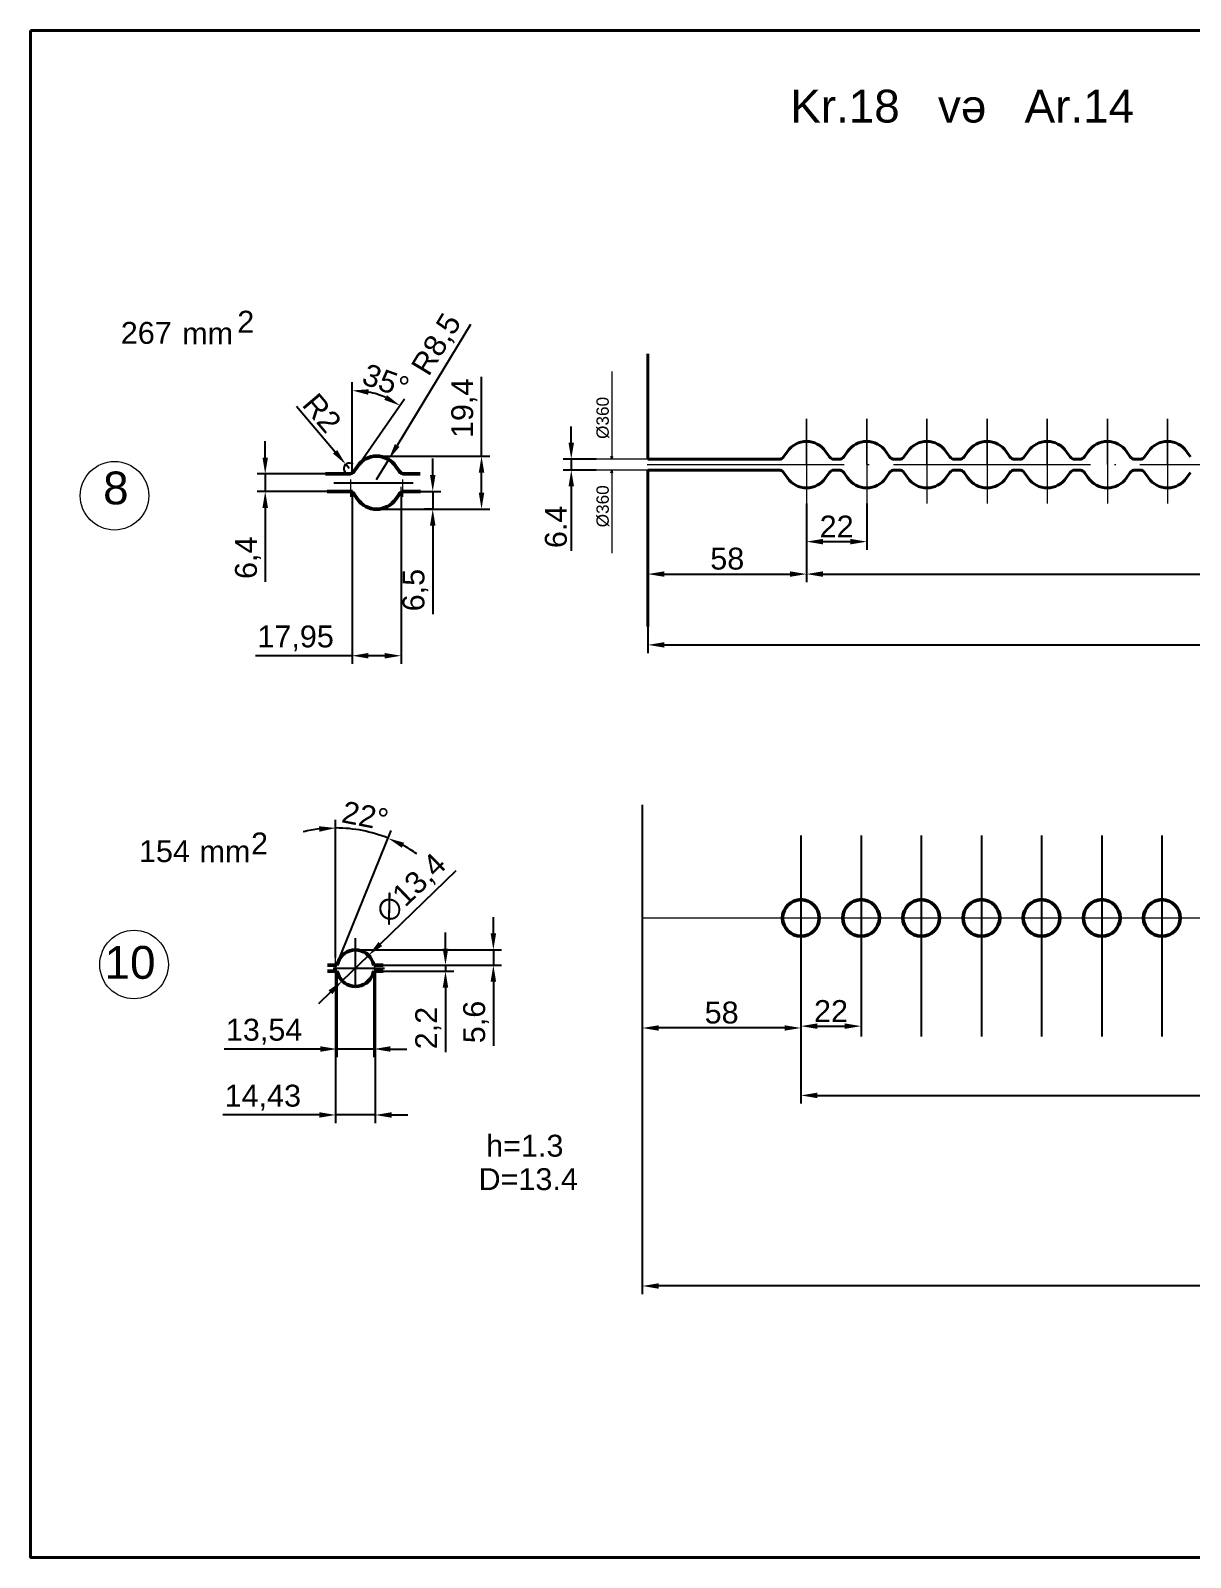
# Model space of a CAD drawing. Header units: millimetres. Extents: x -954 to 34898, y -2134 to 12006.
# Drawn here: x 7835 to 8259, y -1469 to -911 of the extents above; entities that cross this region are included whole.
import ezdxf

# ---------------------------------------------------------------- set-up
doc = ezdxf.new("R2010")
doc.units = ezdxf.units.MM
doc.header["$LTSCALE"] = 3
doc.linetypes.add('ACAD_ISO04W100', pattern=[30, 24, -3, 0, -3])
for name, color, linetype, lineweight in [('Quota', 3, 'Continuous', 40), ('контурная', 7, 'Continuous', 50), ('осевые', 1, 'ACAD_ISO04W100', 25), ('тонкая', 7, 'Continuous', 20), ('тонкий', 7, 'Continuous', 20)]:
    doc.layers.add(name, color=color, linetype=linetype, lineweight=lineweight)
doc.layers.add('осевая', color=4, linetype='Continuous')
doc.styles.add('s1v4', font='arial.ttf', dxfattribs={"height": 4})
doc.styles.add('s2v4', font='arial.ttf', dxfattribs={"height": 8})
doc.styles.get("Standard").update_dxf_attribs({"font": 'arial.ttf'})
doc.dimstyles.new('s2v4', dxfattribs={"dimtxt": 8, "dimasz": 6, "dimexe": 3, "dimexo": 0, "dimgap": 1.5, "dimtad": 1, "dimtxsty": 'Standard', "dimcen": 2.5, "dimadec": 0, "dimazin": 0, "dimtfac": 1, "dimtmove": 0, "dimatfit": 3, "dimfxl": 1, "dimarcsym": 0})

# ---------------------------------------------------------------- blocks, each defined once
blk = doc.blocks.new('*D1468')
at = {"layer": 'Defpoints', "color": 0, "transparency": 16777216}
for p in [(8058.33, -1193.94), (8658.33, -1235.36), (8058.33, -1369.93)]:
    blk.add_point(p, dxfattribs=at)
at = {"layer": 'тонкая', "color": 0, "lineweight": -2, "transparency": 16777216}
for p, q in [((8058.33, -1193.94), (8058.33, -1372.93)), ((8658.33, -1235.36), (8658.33, -1372.93)), ((8652.33, -1369.93), (8064.33, -1369.93))]:
    blk.add_line(p, q, dxfattribs=at)
at = {"layer": 'тонкая', "color": 0, "transparency": 16777216}
for points in [[(8064.33, -1368.93), (8064.33, -1370.93), (8058.33, -1369.93)], [(8652.33, -1368.93), (8652.33, -1370.93), (8658.33, -1369.93)]]:
    blk.add_solid(points, dxfattribs=at)
at = {"layer": 'тонкая', "color": 0, "transparency": 16777216, "insert": (8358.33, -1364.34), "char_height": 8, "attachment_point": 5}
blk.add_mtext('600', dxfattribs=at)
blk = doc.blocks.new('*D1469')
at = {"layer": 'Defpoints', "color": 0, "transparency": 16777216}
for p in [(7953.4, -1247.01), (7963.54, -1252.61), (8003.87, -1252.61)]:
    blk.add_point(p, dxfattribs=at)
at = {"layer": 'тонкий', "color": 0, "lineweight": -2, "transparency": 16777216}
for p, q in [((8003.87, -1241.01), (8003.87, -1235.01)), ((7953.4, -1247.01), (8006.87, -1247.01)), ((8003.87, -1247.01), (8003.87, -1252.61)), ((7963.54, -1252.61), (8006.87, -1252.61)), ((8003.87, -1258.61), (8003.87, -1282.17))]:
    blk.add_line(p, q, dxfattribs=at)
at = {"layer": 'тонкий', "color": 0, "transparency": 16777216}
for points in [[(8002.87, -1241.01), (8004.87, -1241.01), (8003.87, -1247.01)], [(8002.87, -1258.61), (8004.87, -1258.61), (8003.87, -1252.61)]]:
    blk.add_solid(points, dxfattribs=at)
at = {"layer": 'тонкий', "color": 0, "transparency": 16777216, "insert": (7997.57, -1273.39), "char_height": 8, "attachment_point": 5, "rotation": 90}
blk.add_mtext('5,6', dxfattribs=at)
blk = doc.blocks.new('*D1470')
at = {"layer": 'Defpoints', "color": 0, "transparency": 16777216}
for p in [(7963.54, -1252.61), (7963.54, -1254.81), (7986.36, -1254.81)]:
    blk.add_point(p, dxfattribs=at)
at = {"layer": 'тонкий', "color": 0, "lineweight": -2, "transparency": 16777216}
for p, q in [((7986.36, -1246.61), (7986.36, -1240.61)), ((7963.54, -1252.61), (7989.36, -1252.61)), ((7963.54, -1254.81), (7989.36, -1254.81)), ((7986.36, -1252.61), (7986.36, -1254.81)), ((7986.36, -1260.81), (7986.36, -1284.43))]:
    blk.add_line(p, q, dxfattribs=at)
at = {"layer": 'тонкий', "color": 0, "transparency": 16777216}
for points in [[(7985.36, -1246.61), (7987.36, -1246.61), (7986.36, -1252.61)], [(7985.36, -1260.81), (7987.36, -1260.81), (7986.36, -1254.81)]]:
    blk.add_solid(points, dxfattribs=at)
at = {"layer": 'тонкий', "color": 0, "transparency": 16777216, "insert": (7980.05, -1275.62), "char_height": 8, "attachment_point": 5, "rotation": 90}
blk.add_mtext('2,2', dxfattribs=at)
blk = doc.blocks.new('*D1471')
at = {"layer": 'Defpoints', "color": 0, "transparency": 16777216}
for p in [(7946.63, -1254.81), (7960.17, -1254.81), (7946.63, -1283.27)]:
    blk.add_point(p, dxfattribs=at)
at = {"layer": 'тонкий', "color": 0, "lineweight": -2, "transparency": 16777216}
for p, q in [((7946.63, -1254.81), (7946.63, -1286.27)), ((7960.17, -1254.81), (7960.17, -1286.27)), ((7940.63, -1283.27), (7905.42, -1283.27)), ((7960.17, -1283.27), (7946.63, -1283.27)), ((7966.17, -1283.27), (7972.17, -1283.27))]:
    blk.add_line(p, q, dxfattribs=at)
at = {"layer": 'тонкий', "color": 0, "transparency": 16777216}
for points in [[(7940.63, -1282.27), (7940.63, -1284.27), (7946.63, -1283.27)], [(7966.17, -1282.27), (7966.17, -1284.27), (7960.17, -1283.27)]]:
    blk.add_solid(points, dxfattribs=at)
at = {"layer": 'тонкий', "color": 0, "transparency": 16777216, "insert": (7920.03, -1276.96), "char_height": 8, "attachment_point": 5}
blk.add_mtext('13,54', dxfattribs=at)
blk = doc.blocks.new('*D1472')
at = {"layer": 'Defpoints', "color": 0, "transparency": 16777216}
for p in [(7946.19, -1253.71), (7960.62, -1253.71), (7946.19, -1307.39)]:
    blk.add_point(p, dxfattribs=at)
at = {"layer": 'тонкий', "color": 0, "lineweight": -2, "transparency": 16777216}
for p, q in [((7946.19, -1253.71), (7946.19, -1310.39)), ((7960.62, -1253.71), (7960.62, -1310.39)), ((7940.19, -1307.39), (7904.94, -1307.39)), ((7960.62, -1307.39), (7946.19, -1307.39)), ((7966.62, -1307.39), (7972.62, -1307.39))]:
    blk.add_line(p, q, dxfattribs=at)
at = {"layer": 'тонкий', "color": 0, "transparency": 16777216}
for points in [[(7940.19, -1306.39), (7940.19, -1308.39), (7946.19, -1307.39)], [(7966.62, -1306.39), (7966.62, -1308.39), (7960.62, -1307.39)]]:
    blk.add_solid(points, dxfattribs=at)
at = {"layer": 'тонкий', "color": 0, "transparency": 16777216, "insert": (7919.56, -1301.08), "char_height": 8, "attachment_point": 5}
blk.add_mtext('14,43', dxfattribs=at)
blk = doc.blocks.new('*D1473')
at = {"layer": 'Defpoints', "color": 0, "transparency": 16777216}
for p in [(7958.22, -1249.05), (7948.59, -1258.37)]:
    blk.add_point(p, dxfattribs=at)
at = {"layer": 'тонкий', "color": 0, "lineweight": -2, "transparency": 16777216}
for p, q in [((7990.17, -1218.15), (7962.53, -1244.88)), ((7948.59, -1258.37), (7958.22, -1249.05)), ((7944.27, -1262.54), (7939.96, -1266.71))]:
    blk.add_line(p, q, dxfattribs=at)
at = {"layer": 'тонкий', "color": 0, "transparency": 16777216}
for points in [[(7961.84, -1244.16), (7963.23, -1245.6), (7958.22, -1249.05)], [(7943.58, -1261.82), (7944.97, -1263.26), (7948.59, -1258.37)]]:
    blk.add_solid(points, dxfattribs=at)
at = {"layer": 'тонкий', "color": 0, "transparency": 16777216, "insert": (7974.03, -1224.8), "char_height": 8, "attachment_point": 5, "rotation": 44.0456}
blk.add_mtext('∅13,4', dxfattribs=at)
blk = doc.blocks.new('*D1474')
at = {"layer": 'Defpoints', "color": 0, "transparency": 16777216}
for p in [(7959.16, -1204.13), (7946.19, -1249.93), (7946.19, -1253.71), (7946.19, -1253.71), (7946.56, -1252.78)]:
    blk.add_point(p, dxfattribs=at)
at = {"layer": 'тонкий', "color": 0, "lineweight": -2, "transparency": 16777216}
for p, q in [((7946.19, -1249.93), (7946.19, -1199.46)), ((7946.56, -1252.78), (7966.51, -1203.41))]:
    blk.add_line(p, q, dxfattribs=at)
for start, end in [(96.711, 103.4219), (68, 90), (54.5781, 61.289)]:
    blk.add_arc((7946.19, -1253.71), 51.26, start, end, dxfattribs=at)
at = {"layer": 'тонкий', "color": 0, "transparency": 16777216}
for points in [[(7940.14, -1201.81), (7940.26, -1203.81), (7946.19, -1202.46)], [(7970.38, -1209.66), (7971.24, -1207.85), (7965.39, -1206.19)]]:
    blk.add_solid(points, dxfattribs=at)
at = {"layer": 'тонкий', "color": 0, "transparency": 16777216, "insert": (7957.02, -1197.98), "char_height": 8, "attachment_point": 5, "rotation": 349}
blk.add_mtext('22°', dxfattribs=at)
blk = doc.blocks.new('*D1476')
at = {"layer": 'Defpoints', "color": 0, "transparency": 16777216}
for p in [(8118.38, -1083.74), (8140.38, -1083.74), (8140.38, -1097.73)]:
    blk.add_point(p, dxfattribs=at)
at = {"layer": 'тонкий', "color": 0, "lineweight": -2, "transparency": 16777216}
for p, q in [((8118.38, -1083.74), (8118.38, -1100.73)), ((8140.38, -1083.74), (8140.38, -1100.73)), ((8124.38, -1097.73), (8134.38, -1097.73))]:
    blk.add_line(p, q, dxfattribs=at)
at = {"layer": 'тонкий', "color": 0, "transparency": 16777216}
for points in [[(8124.38, -1096.73), (8124.38, -1098.73), (8118.38, -1097.73)], [(8134.38, -1096.73), (8134.38, -1098.73), (8140.38, -1097.73)]]:
    blk.add_solid(points, dxfattribs=at)
at = {"layer": 'тонкий', "color": 0, "transparency": 16777216, "insert": (8129.38, -1092.21), "char_height": 8, "attachment_point": 5}
blk.add_mtext('22', dxfattribs=at)
blk = doc.blocks.new('*D1477')
at = {"layer": 'Defpoints', "color": 0, "transparency": 16777216}
for p in [(8602.38, -1083.74), (8118.38, -1091.67), (8602.38, -1109.59)]:
    blk.add_point(p, dxfattribs=at)
at = {"layer": 'тонкий', "color": 0, "lineweight": -2, "transparency": 16777216}
for p, q in [((8602.38, -1083.74), (8602.38, -1112.59)), ((8118.38, -1091.67), (8118.38, -1112.59)), ((8124.38, -1109.59), (8596.38, -1109.59))]:
    blk.add_line(p, q, dxfattribs=at)
at = {"layer": 'тонкий', "color": 0, "transparency": 16777216}
for points in [[(8124.38, -1108.59), (8124.38, -1110.59), (8118.38, -1109.59)], [(8596.38, -1108.59), (8596.38, -1110.59), (8602.38, -1109.59)]]:
    blk.add_solid(points, dxfattribs=at)
at = {"layer": 'тонкий', "color": 0, "transparency": 16777216, "insert": (8360.38, -1104), "char_height": 8, "attachment_point": 5}
blk.add_mtext('22x22=484', dxfattribs=at)
blk = doc.blocks.new('*D1478')
at = {"layer": 'Defpoints', "color": 0, "transparency": 16777216}
for p in [(8060.38, -1071.57), (8118.38, -1083.74), (8118.38, -1109.59)]:
    blk.add_point(p, dxfattribs=at)
at = {"layer": 'тонкий', "color": 0, "lineweight": -2, "transparency": 16777216}
for p, q in [((8060.38, -1071.57), (8060.38, -1112.59)), ((8118.38, -1083.74), (8118.38, -1112.59)), ((8066.38, -1109.59), (8112.38, -1109.59))]:
    blk.add_line(p, q, dxfattribs=at)
at = {"layer": 'тонкий', "color": 0, "transparency": 16777216}
for points in [[(8066.38, -1108.59), (8066.38, -1110.59), (8060.38, -1109.59)], [(8112.38, -1108.59), (8112.38, -1110.59), (8118.38, -1109.59)]]:
    blk.add_solid(points, dxfattribs=at)
at = {"layer": 'тонкий', "color": 0, "transparency": 16777216, "insert": (8089.38, -1104), "char_height": 8, "attachment_point": 5}
blk.add_mtext('58', dxfattribs=at)
blk = doc.blocks.new('*D1480')
at = {"layer": 'Defpoints', "color": 0, "transparency": 16777216}
for p in [(8660.38, -1124.3), (8060.38, -1128.81), (8660.38, -1135.49)]:
    blk.add_point(p, dxfattribs=at)
at = {"layer": 'тонкий', "color": 0, "lineweight": -2, "transparency": 16777216}
for p, q in [((8660.38, -1124.3), (8660.38, -1138.49)), ((8060.38, -1128.81), (8060.38, -1138.49)), ((8066.38, -1135.49), (8654.38, -1135.49))]:
    blk.add_line(p, q, dxfattribs=at)
at = {"layer": 'тонкий', "color": 0, "transparency": 16777216}
for points in [[(8066.38, -1134.49), (8066.38, -1136.49), (8060.38, -1135.49)], [(8654.38, -1134.49), (8654.38, -1136.49), (8660.38, -1135.49)]]:
    blk.add_solid(points, dxfattribs=at)
at = {"layer": 'тонкий', "color": 0, "transparency": 16777216, "insert": (8360.38, -1129.9), "char_height": 8, "attachment_point": 5}
blk.add_mtext('600', dxfattribs=at)
blk = doc.blocks.new('_Open30')
at = {"color": 0, "linetype": 'ByBlock', "lineweight": -2}
for p, q in [((-1, 0.27), (0, 0)), ((0, 0), (-1, -0.27)), ((0, 0), (-1, 0))]:
    blk.add_line(p, q, dxfattribs=at)
blk = doc.blocks.new('*D1481')
at = {"layer": 'Defpoints', "color": 0, "transparency": 16777216}
for p in [(8032.35, -1071.54), (8041.49, -1067.57), (8041.49, -1071.54)]:
    blk.add_point(p, dxfattribs=at)
at = {"layer": 'тонкий', "color": 0, "lineweight": -2, "transparency": 16777216}
for p, q in [((8032.35, -1061.57), (8032.35, -1055.57)), ((8041.49, -1067.57), (8029.35, -1067.57)), ((8041.49, -1071.54), (8029.35, -1071.54)), ((8032.35, -1067.57), (8032.35, -1071.54)), ((8032.35, -1077.54), (8032.35, -1101.12))]:
    blk.add_line(p, q, dxfattribs=at)
at = {"layer": 'тонкий', "color": 0, "transparency": 16777216}
for points in [[(8031.35, -1061.57), (8033.35, -1061.57), (8032.35, -1067.57)], [(8031.35, -1077.54), (8033.35, -1077.54), (8032.35, -1071.54)]]:
    blk.add_solid(points, dxfattribs=at)
at = {"layer": 'тонкий', "color": 0, "transparency": 16777216, "insert": (8026.77, -1092.33), "char_height": 8, "attachment_point": 5, "rotation": 90}
blk.add_mtext('6.4', dxfattribs=at)
blk = doc.blocks.new('*D1482')
at = {"layer": 'Defpoints', "color": 0, "transparency": 16777216}
for p in [(7961.18, -1066.47), (7999.53, -1066.47), (7961.18, -1085.87)]:
    blk.add_point(p, dxfattribs=at)
at = {"layer": 'тонкий', "color": 0, "lineweight": -2, "transparency": 16777216}
for p, q in [((7999.53, -1066.47), (7999.53, -1037.47)), ((7961.18, -1066.47), (8002.53, -1066.47)), ((7999.53, -1079.87), (7999.53, -1072.47)), ((7961.18, -1085.87), (8002.53, -1085.87))]:
    blk.add_line(p, q, dxfattribs=at)
at = {"layer": 'тонкий', "color": 0, "transparency": 16777216}
for points in [[(7998.53, -1072.47), (8000.53, -1072.47), (7999.53, -1066.47)], [(7998.53, -1079.87), (8000.53, -1079.87), (7999.53, -1085.87)]]:
    blk.add_solid(points, dxfattribs=at)
at = {"layer": 'тонкий', "color": 0, "transparency": 16777216, "insert": (7993.22, -1048.97), "char_height": 8, "attachment_point": 5, "rotation": 90}
blk.add_mtext('19,4', dxfattribs=at)
blk = doc.blocks.new('*D1475')
at = {"layer": 'Defpoints', "color": 0, "transparency": 16777216}
for p in [(7952.2, -1079.37), (7970.15, -1079.37), (7952.2, -1139.45)]:
    blk.add_point(p, dxfattribs=at)
at = {"layer": 'тонкий', "color": 0, "lineweight": -2, "transparency": 16777216}
for p, q in [((7952.2, -1079.37), (7952.2, -1142.45)), ((7970.15, -1079.37), (7970.15, -1142.45)), ((7952.2, -1139.45), (7916.9, -1139.45)), ((7964.15, -1139.45), (7958.2, -1139.45))]:
    blk.add_line(p, q, dxfattribs=at)
at = {"layer": 'тонкий', "color": 0, "transparency": 16777216}
for points in [[(7958.2, -1138.45), (7958.2, -1140.45), (7952.2, -1139.45)], [(7964.15, -1138.45), (7964.15, -1140.45), (7970.15, -1139.45)]]:
    blk.add_solid(points, dxfattribs=at)
at = {"layer": 'тонкий', "color": 0, "transparency": 16777216, "insert": (7931.55, -1133.14), "char_height": 8, "attachment_point": 5}
blk.add_mtext('17,95', dxfattribs=at)
blk = doc.blocks.new('*D1483')
at = {"layer": 'Defpoints', "color": 0, "transparency": 16777216}
for p in [(7958.38, -1043.07), (7954.14, -1070.2), (7952.8, -1072.12), (7952.2, -1078.84), (7952.2, -1079.37)]:
    blk.add_point(p, dxfattribs=at)
at = {"layer": 'тонкий', "color": 0, "lineweight": -2, "transparency": 16777216}
for p, q in [((7952.2, -1072.97), (7952.2, -1039.44)), ((7954.14, -1070.2), (7971.43, -1045.5))]:
    blk.add_line(p, q, dxfattribs=at)
blk.add_arc((7952.2, -1072.97), 30.53, 66.2779, 78.7221, dxfattribs=at)
at = {"layer": 'тонкий', "color": 0, "transparency": 16777216}
for points in [[(7958.07, -1044.02), (7958.27, -1042.03), (7952.2, -1042.44)], [(7964.97, -1044.15), (7963.99, -1045.89), (7969.71, -1047.96)]]:
    blk.add_solid(points, dxfattribs=at)
at = {"layer": 'тонкий', "color": 0, "transparency": 16777216, "insert": (7964.54, -1039.02), "char_height": 8, "attachment_point": 5, "rotation": 340.0337}
blk.add_mtext('35°', dxfattribs=at)
blk = doc.blocks.new('*D1484')
at = {"layer": 'Defpoints', "color": 0, "transparency": 16777216}
for p in [(7949.87, -1069.44), (7951.16, -1070.97)]:
    blk.add_point(p, dxfattribs=at)
at = {"layer": 'тонкий', "color": 0, "lineweight": -2, "transparency": 16777216}
for p, q in [((7931.89, -1048.21), (7945.99, -1064.86)), ((7951.16, -1070.97), (7949.87, -1069.44))]:
    blk.add_line(p, q, dxfattribs=at)
blk.add_arc((7951.16, -1070.97), 2, 44.317, 270, dxfattribs=at)
at = {"layer": 'тонкий', "color": 0, "transparency": 16777216}
blk.add_solid([(7946.75, -1064.22), (7945.23, -1065.51), (7949.87, -1069.44)], dxfattribs=at)
at = {"layer": 'тонкий', "color": 0, "transparency": 16777216, "insert": (7941.21, -1050.68), "char_height": 8, "attachment_point": 5, "rotation": 310.2607}
blk.add_mtext('R2', dxfattribs=at)
blk = doc.blocks.new('*D1485')
at = {"layer": 'Defpoints', "color": 0, "transparency": 16777216}
for p in [(7965.58, -1067.7), (7961.18, -1074.97)]:
    blk.add_point(p, dxfattribs=at)
at = {"layer": 'тонкий', "color": 0, "lineweight": -2, "transparency": 16777216}
for p, q in [((7995.46, -1018.32), (7968.68, -1062.56)), ((7961.18, -1074.97), (7965.58, -1067.7))]:
    blk.add_line(p, q, dxfattribs=at)
at = {"layer": 'тонкий', "color": 0, "transparency": 16777216}
blk.add_solid([(7967.83, -1062.05), (7969.54, -1063.08), (7965.58, -1067.7)], dxfattribs=at)
at = {"layer": 'тонкий', "color": 0, "transparency": 16777216, "insert": (7983.52, -1025.86), "char_height": 8, "attachment_point": 5, "rotation": 58.8208}
blk.add_mtext('R8,5', dxfattribs=at)
blk = doc.blocks.new('*D1486')
at = {"layer": 'Defpoints', "color": 0, "transparency": 16777216}
for p in [(7972.04, -1079.37), (7981.7, -1085.87), (7982, -1085.87)]:
    blk.add_point(p, dxfattribs=at)
at = {"layer": 'тонкий', "color": 0, "lineweight": -2, "transparency": 16777216}
for p, q in [((7981.7, -1073.37), (7981.7, -1067.37)), ((7972.04, -1079.37), (7984.7, -1079.37)), ((7981.7, -1079.37), (7981.7, -1085.87)), ((7982, -1085.87), (7978.7, -1085.87)), ((7981.7, -1091.87), (7981.7, -1124.28))]:
    blk.add_line(p, q, dxfattribs=at)
at = {"layer": 'тонкий', "color": 0, "transparency": 16777216}
for points in [[(7980.7, -1073.37), (7982.7, -1073.37), (7981.7, -1079.37)], [(7980.7, -1091.87), (7982.7, -1091.87), (7981.7, -1085.87)]]:
    blk.add_solid(points, dxfattribs=at)
at = {"layer": 'тонкий', "color": 0, "transparency": 16777216, "insert": (7975.39, -1115.45), "char_height": 8, "attachment_point": 5, "rotation": 90}
blk.add_mtext('6,5', dxfattribs=at)
blk = doc.blocks.new('*D1487')
at = {"layer": 'Defpoints', "color": 0, "transparency": 16777216}
for p in [(7948.89, -1072.97), (7920.44, -1079.37), (7948.89, -1079.37)]:
    blk.add_point(p, dxfattribs=at)
at = {"layer": 'тонкий', "color": 0, "lineweight": -2, "transparency": 16777216}
for p, q in [((7920.44, -1066.97), (7920.44, -1060.97)), ((7948.89, -1072.97), (7917.44, -1072.97)), ((7920.44, -1072.97), (7920.44, -1079.37)), ((7948.89, -1079.37), (7917.44, -1079.37)), ((7920.44, -1085.37), (7920.44, -1112.41))]:
    blk.add_line(p, q, dxfattribs=at)
at = {"layer": 'тонкий', "color": 0, "transparency": 16777216}
for points in [[(7919.44, -1066.97), (7921.44, -1066.97), (7920.44, -1072.97)], [(7919.44, -1085.37), (7921.44, -1085.37), (7920.44, -1079.37)]]:
    blk.add_solid(points, dxfattribs=at)
at = {"layer": 'тонкий', "color": 0, "transparency": 16777216, "insert": (7914.13, -1103.63), "char_height": 8, "attachment_point": 5, "rotation": 90}
blk.add_mtext('6,4', dxfattribs=at)
blk = doc.blocks.new('*D1488')
at = {"layer": 'Defpoints', "color": 0, "transparency": 16777216}
for p in [(8058.33, -1265.21), (8116.33, -1265.21), (8058.33, -1275.58)]:
    blk.add_point(p, dxfattribs=at)
at = {"layer": 'тонкая', "color": 0, "lineweight": -2, "transparency": 16777216}
for p, q in [((8058.33, -1265.21), (8058.33, -1278.58)), ((8116.33, -1265.21), (8116.33, -1278.58)), ((8110.33, -1275.58), (8064.33, -1275.58))]:
    blk.add_line(p, q, dxfattribs=at)
at = {"layer": 'тонкая', "color": 0, "transparency": 16777216}
for points in [[(8064.33, -1274.58), (8064.33, -1276.58), (8058.33, -1275.58)], [(8110.33, -1274.58), (8110.33, -1276.58), (8116.33, -1275.58)]]:
    blk.add_solid(points, dxfattribs=at)
at = {"layer": 'тонкая', "color": 0, "transparency": 16777216, "insert": (8087.33, -1269.99), "char_height": 8, "attachment_point": 5}
blk.add_mtext('58', dxfattribs=at)
blk = doc.blocks.new('*D1489')
at = {"layer": 'Defpoints', "color": 0, "transparency": 16777216}
for p in [(8116.33, -1278.58), (8600.33, -1278.74), (8600.33, -1300.24)]:
    blk.add_point(p, dxfattribs=at)
at = {"layer": 'тонкая', "color": 0, "lineweight": -2, "transparency": 16777216}
for p, q in [((8116.33, -1278.58), (8116.33, -1303.24)), ((8600.33, -1278.74), (8600.33, -1303.24)), ((8122.33, -1300.24), (8594.33, -1300.24))]:
    blk.add_line(p, q, dxfattribs=at)
at = {"layer": 'тонкая', "color": 0, "transparency": 16777216}
for points in [[(8122.33, -1299.24), (8122.33, -1301.24), (8116.33, -1300.24)], [(8594.33, -1299.24), (8594.33, -1301.24), (8600.33, -1300.24)]]:
    blk.add_solid(points, dxfattribs=at)
at = {"layer": 'тонкая', "color": 0, "transparency": 16777216, "insert": (8358.33, -1294.66), "char_height": 8, "attachment_point": 5}
blk.add_mtext('22x22=484', dxfattribs=at)
blk = doc.blocks.new('*D1490')
at = {"layer": 'Defpoints', "color": 0, "transparency": 16777216}
for p in [(8116.33, -1260.77), (8138.33, -1260.77), (8138.33, -1274.91)]:
    blk.add_point(p, dxfattribs=at)
at = {"layer": 'тонкая', "color": 0, "lineweight": -2, "transparency": 16777216}
for p, q in [((8116.33, -1260.77), (8116.33, -1277.91)), ((8138.33, -1260.77), (8138.33, -1277.91)), ((8122.33, -1274.91), (8132.33, -1274.91))]:
    blk.add_line(p, q, dxfattribs=at)
at = {"layer": 'тонкая', "color": 0, "transparency": 16777216}
for points in [[(8122.33, -1273.91), (8122.33, -1275.91), (8116.33, -1274.91)], [(8132.33, -1273.91), (8132.33, -1275.91), (8138.33, -1274.91)]]:
    blk.add_solid(points, dxfattribs=at)
at = {"layer": 'тонкая', "color": 0, "transparency": 16777216, "insert": (8127.33, -1269.39), "char_height": 8, "attachment_point": 5}
blk.add_mtext('22', dxfattribs=at)

msp = doc.modelspace()

# ---------------------------------------------------------------- linework, layer by layer
at = {"lineweight": 40}
for p, q in [((8060.383, -1067.573), (8060.383, -1029.074)), ((8111.412, -1064.709), (8110.004, -1066.72)), ((8125.354, -1064.709), (8126.762, -1066.72)), ((8133.412, -1064.709), (8132.004, -1066.72)), ((8147.354, -1064.709), (8148.762, -1066.72)), ((8155.412, -1064.709), (8154.004, -1066.72)), ((8169.354, -1064.709), (8170.762, -1066.72)), ((8177.412, -1064.709), (8176.004, -1066.72)), ((8191.354, -1064.709), (8192.762, -1066.72)), ((8199.412, -1064.709), (8198.004, -1066.72)), ((8213.354, -1064.709), (8214.762, -1066.72)), ((8221.412, -1064.709), (8220.004, -1066.72)), ((8235.354, -1064.709), (8236.762, -1066.72)), ((8243.412, -1064.709), (8242.004, -1066.72)), ((8257.354, -1064.709), (8258.762, -1066.72)), ((8108.366, -1067.573), (8060.383, -1067.573)), ((8108.366, -1071.573), (8060.383, -1071.573)), ((8060.383, -1071.573), (8060.383, -1128.811)), ((8128.4, -1067.573), (8130.366, -1067.573)), ((8128.4, -1071.573), (8130.366, -1071.573)), ((8130.366, -1067.573), (8128.498, -1067.573)), ((8130.366, -1071.573), (8128.688, -1071.573)), ((8150.4, -1067.573), (8152.366, -1067.573)), ((8150.4, -1071.573), (8152.366, -1071.573)), ((8152.366, -1067.573), (8150.498, -1067.573)), ((8152.366, -1071.573), (8150.688, -1071.573)), ((8172.4, -1067.573), (8174.366, -1067.573)), ((8172.4, -1071.573), (8174.366, -1071.573)), ((8174.366, -1067.573), (8172.498, -1067.573)), ((8174.366, -1071.573), (8172.688, -1071.573)), ((8194.4, -1067.573), (8196.366, -1067.573)), ((8194.4, -1071.573), (8195.984, -1071.573)), ((8196.366, -1067.573), (8194.498, -1067.573)), ((8196.366, -1071.573), (8194.688, -1071.573)), ((8216.4, -1067.573), (8218.366, -1067.573)), ((8216.4, -1071.573), (8218.366, -1071.573)), ((8218.366, -1067.573), (8216.498, -1067.573)), ((8218.366, -1071.573), (8216.688, -1071.573)), ((8238.4, -1067.573), (8240.366, -1067.573)), ((8238.4, -1071.573), (8240.366, -1071.573)), ((8240.366, -1067.573), (8238.498, -1067.573)), ((8240.366, -1071.573), (8238.688, -1071.573)), ((8111.412, -1074.437), (8110.004, -1072.426)), ((8125.354, -1074.437), (8126.762, -1072.426)), ((8133.412, -1074.437), (8132.004, -1072.426)), ((8147.354, -1074.437), (8148.762, -1072.426)), ((8155.412, -1074.437), (8154.004, -1072.426)), ((8169.354, -1074.437), (8170.762, -1072.426)), ((8177.412, -1074.437), (8176.004, -1072.426)), ((8191.354, -1074.437), (8192.762, -1072.426)), ((8199.412, -1074.437), (8198.004, -1072.426)), ((8213.354, -1074.437), (8214.762, -1072.426)), ((8221.412, -1074.437), (8220.004, -1072.426)), ((8235.354, -1074.437), (8236.762, -1072.426)), ((8243.412, -1074.437), (8242.004, -1072.426)), ((8257.354, -1074.437), (8258.762, -1072.426))]:
    msp.add_line(p, q, dxfattribs=at)
at = {"lineweight": 5}
for p, q in [((8047.139, -1035.455), (8047.139, -1066.573)), ((8047.139, -1072.54), (8047.139, -1101.984))]:
    msp.add_line(p, q, dxfattribs=at)
at = {"lineweight": 15}
for p, q in [((8118.383, -1069.573), (8118.383, -1052.807)), ((8118.383, -1052.807), (8118.383, -1083.738)), ((8140.383, -1052.807), (8140.383, -1083.738)), ((8140.383, -1069.573), (8140.383, -1052.807)), ((8162.383, -1052.807), (8162.383, -1083.738)), ((8162.383, -1069.573), (8162.383, -1052.807)), ((8184.383, -1052.807), (8184.383, -1083.738)), ((8184.383, -1069.573), (8184.383, -1052.807)), ((8206.383, -1052.807), (8206.383, -1083.738)), ((8206.383, -1069.573), (8206.383, -1052.807)), ((8228.383, -1052.807), (8228.383, -1083.738)), ((8228.383, -1069.573), (8228.383, -1052.807)), ((8250.383, -1052.807), (8250.383, -1083.738)), ((8250.383, -1069.573), (8250.383, -1052.807)), ((8060.383, -1067.573), (8041.49, -1067.573)), ((8060.383, -1071.54), (8041.49, -1071.54))]:
    msp.add_line(p, q, dxfattribs=at)
at = {"lineweight": 40}
for centre, radius, start, end in [((8118.383, -1069.573), 8.5, 90, 145.09488), ((8118.383, -1069.573), 8.5, 34.90512, 90), ((8140.383, -1069.573), 8.5, 90, 145.09488), ((8140.383, -1069.573), 8.5, 34.90512, 90), ((8162.383, -1069.573), 8.5, 90, 145.09488), ((8162.383, -1069.573), 8.5, 34.90512, 90), ((8184.383, -1069.573), 8.5, 90, 145.09488), ((8184.383, -1069.573), 8.5, 34.90512, 90), ((8206.383, -1069.573), 8.5, 90, 145.09488), ((8206.383, -1069.573), 8.5, 34.90512, 90), ((8228.383, -1069.573), 8.5, 90, 145.09488), ((8228.383, -1069.573), 8.5, 34.90512, 90), ((8250.383, -1069.573), 8.5, 90, 145.09488), ((8250.383, -1069.573), 8.5, 34.90512, 90), ((8108.366, -1065.573), 2, 270, 325), ((8108.366, -1073.573), 2, 35, 90), ((8128.4, -1065.573), 2, 215, 270), ((8128.4, -1073.573), 2, 90, 145), ((8130.366, -1065.573), 2, 270, 325), ((8130.366, -1073.573), 2, 35, 90), ((8150.4, -1065.573), 2, 215, 270), ((8150.4, -1073.573), 2, 90, 145), ((8152.366, -1065.573), 2, 270, 325), ((8152.366, -1073.573), 2, 35, 90), ((8172.4, -1065.573), 2, 215, 270), ((8172.4, -1073.573), 2, 90, 145), ((8174.366, -1065.573), 2, 270, 325), ((8174.366, -1073.573), 2, 35, 90), ((8194.4, -1065.573), 2, 215, 270), ((8194.4, -1073.573), 2, 90, 145), ((8196.366, -1065.573), 2, 270, 325), ((8196.366, -1073.573), 2, 35, 90), ((8216.4, -1065.573), 2, 215, 270), ((8216.4, -1073.573), 2, 90, 145), ((8218.366, -1065.573), 2, 270, 325), ((8218.366, -1073.573), 2, 35, 90), ((8238.4, -1065.573), 2, 215, 270), ((8238.4, -1073.573), 2, 90, 145), ((8240.366, -1065.573), 2, 270, 325), ((8240.366, -1073.573), 2, 35, 90), ((8118.383, -1069.573), 8.5, 214.90512, 270), ((8118.383, -1069.573), 8.5, 270, 325.09488), ((8140.383, -1069.573), 8.5, 214.90512, 270), ((8140.383, -1069.573), 8.5, 270, 325.09488), ((8162.383, -1069.573), 8.5, 214.90512, 270), ((8162.383, -1069.573), 8.5, 270, 325.09488), ((8184.383, -1069.573), 8.5, 214.90512, 270), ((8184.383, -1069.573), 8.5, 270, 325.09488), ((8206.383, -1069.573), 8.5, 214.90512, 270), ((8206.383, -1069.573), 8.5, 270, 325.09488), ((8228.383, -1069.573), 8.5, 214.90512, 270), ((8228.383, -1069.573), 8.5, 270, 325.09488), ((8250.383, -1069.573), 8.5, 214.90512, 270), ((8250.383, -1069.573), 8.5, 270, 325.09488)]:
    msp.add_arc(centre, radius, start, end, dxfattribs=at)
at = {"layer": 'Quota'}
msp.add_lwpolyline([(7834.628, -910.824), (8713.264, -910.824), (8713.264, -1469.209), (7834.628, -1469.209)], close=True, dxfattribs=at)
at = {"layer": 'контурная'}
for p, q in [((7952.799, -1072.115), (7954.142, -1070.198)), ((7969.555, -1072.115), (7968.212, -1070.198)), ((7942.486, -1072.968), (7951.161, -1072.968)), ((7971.193, -1072.968), (7977.055, -1072.968)), ((7943.13, -1079.368), (7951.161, -1079.368)), ((7954.142, -1082.139), (7952.799, -1080.221)), ((7968.212, -1082.139), (7969.555, -1080.221)), ((7971.193, -1079.368), (7977.279, -1079.368)), ((7946.524, -1252.611), (7943.261, -1252.611)), ((7946.631, -1252.611), (7943.261, -1252.611)), ((7946.524, -1254.811), (7943.261, -1254.811)), ((7946.631, -1254.811), (7943.261, -1254.811)), ((7946.631, -1252.611), (7947.064, -1251.539)), ((7946.631, -1254.811), (7947.064, -1255.884)), ((7960.173, -1252.611), (7959.74, -1251.539)), ((7960.173, -1254.811), (7959.74, -1255.884)), ((7960.173, -1252.611), (7963.543, -1252.611)), ((7960.173, -1254.811), (7963.543, -1254.811)), ((7960.28, -1252.611), (7963.543, -1252.611)), ((7960.28, -1252.611), (7963.543, -1252.611)), ((7960.28, -1254.811), (7963.543, -1254.811)), ((7960.28, -1254.811), (7963.543, -1254.811))]:
    msp.add_line(p, q, dxfattribs=at)
for centre in [(8116.328, -1235.355), (8138.328, -1235.355), (8160.328, -1235.355), (8182.328, -1235.355), (8204.328, -1235.355), (8226.328, -1235.355), (8248.328, -1235.355)]:
    msp.add_circle(centre, 6.7, dxfattribs=at)
for centre, radius, start, end in [((7961.177, -1074.968), 8.5, 34.13998, 145.86002), ((7951.161, -1070.968), 2, 270, 325), ((7971.193, -1070.968), 2, 215, 270), ((7951.161, -1081.368), 2, 35, 90), ((7961.177, -1077.368), 8.5, 214.13998, 325.86002), ((7971.193, -1081.368), 2, 90, 145), ((7953.402, -1253.711), 6.7, 90, 161.08056), ((7953.402, -1253.711), 6.7, 18.91944, 90), ((7953.402, -1253.711), 6.7, 198.91944, 270), ((7953.402, -1253.711), 6.7, 270, 341.08056)]:
    msp.add_arc(centre, radius, start, end, dxfattribs=at)
at = {"layer": 'осевая'}
for p, q in [((8116.328, -1205.24), (8116.328, -1278.744)), ((8138.328, -1205.24), (8138.328, -1278.744)), ((8160.328, -1205.24), (8160.328, -1278.744)), ((8182.328, -1205.24), (8182.328, -1278.744)), ((8204.328, -1205.24), (8204.328, -1278.744)), ((8226.328, -1205.24), (8226.328, -1278.744)), ((8248.328, -1205.24), (8248.328, -1278.744)), ((7953.402, -1260.411), (7953.402, -1242.765)), ((7945.278, -1253.711), (7964.023, -1253.711))]:
    msp.add_line(p, q, dxfattribs=at)
at = {"layer": 'осевые', "lineweight": 15}
msp.add_line((8060.078, -1069.573), (8289.777, -1069.573), dxfattribs=at)
at = {"layer": 'осевые'}
msp.add_line((7945.518, -1076.168), (7974.586, -1076.168), dxfattribs=at)
at = {"layer": 'тонкая'}
for p, q in [((8058.328, -1275.577), (8058.328, -1193.942)), ((8058.328, -1235.355), (8658.328, -1235.355)), ((7946.186, -1253.711), (7946.186, -1249.93)), ((7946.186, -1253.711), (7946.562, -1252.78)), ((7946.186, -1253.711), (7946.562, -1254.642)), ((7960.618, -1253.711), (7960.242, -1252.78)), ((7960.618, -1253.711), (7960.242, -1254.642))]:
    msp.add_line(p, q, dxfattribs=at)
for centre in [(7865.328, -1080.95), (7872.489, -1252.391)]:
    msp.add_circle(centre, 12.532, dxfattribs=at)
at = {"layer": 'тонкий'}
for p, q in [((7951.677, -1074.968), (7951.677, -1081.374)), ((7970.677, -1074.968), (7970.677, -1081.374)), ((7952.202, -1079.368), (7952.202, -1078.842)), ((7970.152, -1079.368), (7970.152, -1077.699))]:
    msp.add_line(p, q, dxfattribs=at)

# ---------------------------------------------------------------- block references
at = {"lineweight": 5}
for p, rotation in [((8047.139, -1067.573), 270), ((8047.139, -1071.54), 90)]:
    msp.add_blockref('_Open30', p, dxfattribs=dict(at, rotation=rotation))

# ---------------------------------------------------------------- texts
at = {"layer": 'контурная', "style": 's2v4'}
for s, p in [('h=1.3', (8001.218, -1322.63)), ('D=13.4', (7998.431, -1334.859))]:
    msp.add_text(s, height=8, dxfattribs=at).set_placement(p)
at = {"layer": 'тонкая', "style": 's1v4'}
for s, p in [('2', (7910.223, -1021.305)), ('267', (7867.628, -1025.392)), ('mm', (7890.083, -1025.594)), ('2', (7915.252, -1212.112)), ('154', (7874.26, -1214.923)), ('mm', (7896.417, -1215.024))]:
    msp.add_text(s, height=8, dxfattribs=at).set_placement(p)
at = {"layer": 'тонкий', "style": 's1v4'}
for s, p in [('Kr.18   və   Ar.14', (8112.397, -944.468)), ('8', (7861.165, -1084.1)), ('10', (7861.692, -1257.6))]:
    msp.add_text(s, height=12, dxfattribs=at).set_placement(p)
at = {"layer": 'тонкий', "char_height": 4.5, "attachment_point": 5, "rotation": 90}
for insert in [(8043.889, -1052.492), (8043.889, -1084.804)]:
    msp.add_mtext('%%C360', dxfattribs=dict(at, insert=insert))

# ---------------------------------------------------------------- dimensions: what is measured, and where the dimension line sits
at = {"layer": 'тонкая'}
for base, p1, p2, picture, middle in [((8058.328, -1369.926), (8658.328, -1235.355), (8058.328, -1193.942), '*D1468', (8358.328, -1364.342)), ((8138.328, -1274.906), (8116.328, -1260.769), (8138.328, -1260.769), '*D1490', (8127.328, -1269.389)), ((8058.328, -1275.577), (8116.328, -1265.211), (8058.328, -1265.211), '*D1488', (8087.328, -1269.992))]:
    dim = msp.add_linear_dim(base=base, p1=p1, p2=p2, dimstyle='s2v4', dxfattribs=at)
    dim.commit()
    dim.dimension.update_dxf_attribs({"geometry": picture, "text_midpoint": middle})
dim = msp.add_linear_dim(base=(8600.328, -1300.242), p1=(8116.328, -1278.577), p2=(8600.328, -1278.744), text='22x22=484', dimstyle='s2v4', dxfattribs=at)
dim.commit()
dim.dimension.update_dxf_attribs({"geometry": '*D1489', "text_midpoint": (8358.328, -1294.658)})
at = {"layer": 'тонкий'}
dim = msp.add_radius_dim(center=(7961.177, -1074.968), mpoint=(7965.577, -1067.696), dimstyle='s2v4', dxfattribs=at)
dim.commit()
dim.dimension.update_dxf_attribs({"geometry": '*D1485', "text_midpoint": (7988.914, -1029.13), "dimtype": 164})
dim = msp.add_angular_dim_2l(base=(7958.376, -1043.068), line1=((7952.799, -1072.115), (7954.142, -1070.198)), line2=((7952.202, -1079.368), (7952.202, -1078.842)), dimstyle='s2v4', dxfattribs=at)
dim.commit()
dim.dimension.update_dxf_attribs({"geometry": '*D1483', "text_midpoint": (7962.627, -1044.272), "dimtype": 162})
for base, p1, p2, picture, middle in [((7999.528, -1066.468), (7961.177, -1085.868), (7961.177, -1066.468), '*D1482', (7999.528, -1048.971)), ((7920.436, -1079.368), (7948.889, -1072.968), (7948.889, -1079.368), '*D1487', (7920.436, -1103.626)), ((7981.696, -1085.868), (7972.042, -1079.368), (7982.002, -1085.868), '*D1486', (7981.696, -1115.448)), ((8003.875, -1252.611), (7953.402, -1247.011), (7963.543, -1252.611), '*D1469', (8003.875, -1273.391))]:
    dim = msp.add_linear_dim(base=base, p1=p1, p2=p2, angle=90, dimstyle='s2v4', dxfattribs=at)
    dim.commit()
    dim.dimension.update_dxf_attribs({"geometry": picture, "text_midpoint": middle, "dimtype": 160})
dim = msp.add_radius_dim(center=(7951.161, -1070.968), mpoint=(7949.868, -1069.442), dimstyle='s2v4', dxfattribs=at)
dim.commit()
dim.dimension.update_dxf_attribs({"geometry": '*D1484', "text_midpoint": (7941.211, -1050.684)})
dim = msp.add_linear_dim(base=(8032.355, -1071.54), p1=(8041.49, -1067.573), p2=(8041.49, -1071.54), angle=90, text='6.4', dimstyle='s2v4', dxfattribs=at)
dim.commit()
dim.dimension.update_dxf_attribs({"geometry": '*D1481', "text_midpoint": (8026.77, -1092.328)})
for base, p1, p2, picture, middle in [((8118.383, -1109.586), (8060.383, -1071.573), (8118.383, -1083.738), '*D1478', (8089.383, -1104.002)), ((8140.383, -1097.725), (8118.383, -1083.738), (8140.383, -1083.738), '*D1476', (8129.383, -1092.209)), ((8660.383, -1135.486), (8060.383, -1128.811), (8660.383, -1124.302), '*D1480', (8360.383, -1129.901)), ((7946.186, -1307.392), (7960.618, -1253.711), (7946.186, -1253.711), '*D1472', (7919.565, -1301.084)), ((7946.631, -1283.272), (7960.173, -1254.811), (7946.631, -1254.811), '*D1471', (7920.026, -1276.964))]:
    dim = msp.add_linear_dim(base=base, p1=p1, p2=p2, dimstyle='s2v4', dxfattribs=at)
    dim.commit()
    dim.dimension.update_dxf_attribs({"geometry": picture, "text_midpoint": middle})
dim = msp.add_linear_dim(base=(7952.202, -1139.446), p1=(7970.152, -1079.368), p2=(7952.202, -1079.368), dimstyle='s2v4', dxfattribs=at)
dim.commit()
dim.dimension.update_dxf_attribs({"geometry": '*D1475', "text_midpoint": (7931.55, -1139.446), "dimtype": 160})
dim = msp.add_linear_dim(base=(8602.383, -1109.586), p1=(8118.383, -1091.669), p2=(8602.383, -1083.738), text='22x22=<>', dimstyle='s2v4', dxfattribs=at)
dim.commit()
dim.dimension.update_dxf_attribs({"geometry": '*D1477', "text_midpoint": (8360.383, -1104.002)})
dim = msp.add_angular_dim_2l(base=(7959.164, -1204.126), line1=((7946.186, -1253.711), (7946.186, -1249.93)), line2=((7946.186, -1253.711), (7946.562, -1252.78)), dimstyle='s2v4', dxfattribs=at)
dim.commit()
dim.dimension.update_dxf_attribs({"geometry": '*D1474', "text_midpoint": (7957.019, -1197.983)})
dim = msp.add_diameter_dim_2p(p1=(7948.586, -1258.369), p2=(7958.218, -1249.053), dimstyle='s2v4', dxfattribs=at)
dim.commit()
dim.dimension.update_dxf_attribs({"geometry": '*D1473', "text_midpoint": (7974.03, -1224.802)})
dim = msp.add_linear_dim(base=(7986.355, -1254.811), p1=(7963.543, -1252.611), p2=(7963.543, -1254.811), angle=90, dimstyle='s2v4', dxfattribs=at)
dim.commit()
dim.dimension.update_dxf_attribs({"geometry": '*D1470', "text_midpoint": (7980.048, -1275.621)})

doc.saveas('drawing.dxf')
